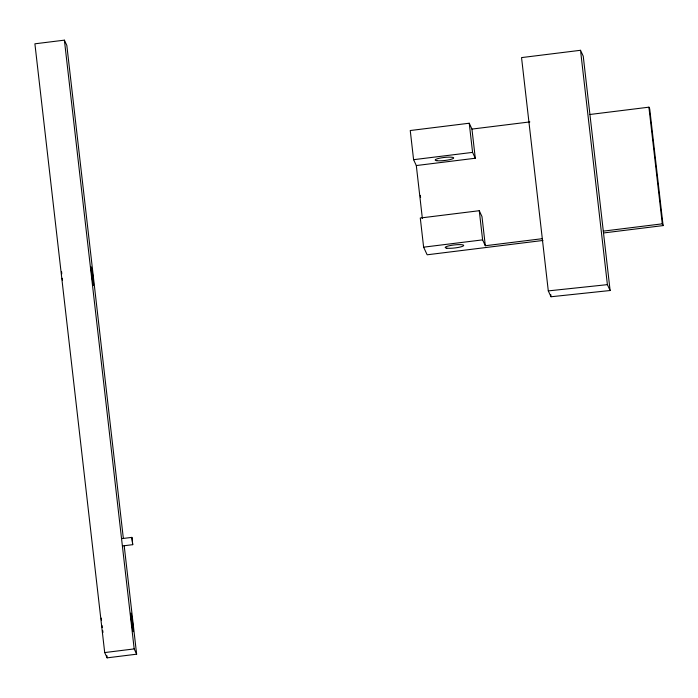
<?xml version="1.0" encoding="UTF-8"?>
<svg xmlns="http://www.w3.org/2000/svg" width="698" height="698" viewBox="0 0 698 698"><rect width="100%" height="100%" fill="white"/><g stroke="black" fill="none" stroke-linecap="round" stroke-linejoin="round"><path stroke-width="1.05" d="M122.159 538.586L131.887 537.381L132.725 544.676L122.996 545.88M132.725 544.676L131.887 537.381M123.337 538.289L66.834 45.431L64.391 40.152L34.9 43.808L104.7 652.569L107.134 657.848L136.633 654.192L124.209 545.871M580.527 50.291L521.546 57.594L548.296 290.892L551.001 296.755L610.113 290.516L583.24 56.163L580.527 50.291L607.4 284.644L610.113 290.516M416.305 165.548L475.294 158.245L471.953 129.086L469.239 123.223L410.25 130.526L413.591 159.685L416.305 165.548L422.369 218.474M471.953 129.086L529.869 121.914M589.932 114.481L648.913 107.178L649.725 108.94L663.1 225.594L603.569 232.958M413.591 159.685L472.581 152.382L475.294 158.245M542.172 238.699L485.319 245.74L481.978 216.572L479.273 210.709L420.283 218.012L423.625 247.171L427.15 254.796L542.957 240.461M423.625 247.171L482.615 239.868L485.319 245.74M603.299 231.134L662.289 223.831L663.1 225.594M104.7 652.569L134.191 648.913L136.633 654.192M548.296 290.892L607.4 284.644M648.913 107.178L662.289 223.831M550.757 294.6L551.001 296.755M469.239 123.223L472.581 152.382M479.273 210.709L482.615 239.868M420.336 195.388L420.589 197.551M64.391 40.152L134.191 648.913M106.89 655.675L107.134 657.848M62.419 280.195A9.301 0.497 82.9 0 1 62.192 278.275M61.756 273.913A9.301 0.497 82.9 0 1 61.633 271.81M102.99 632.397A9.301 0.497 82.9 0 1 102.667 630.407M102.248 627.476A9.301 0.497 82.9 0 1 102.004 625.513M101.463 620.217A9.301 0.497 82.9 0 1 101.332 618.114M446.833 248.174A9.301 1.536 -6.5 0 0 462.791 246.202A9.301 1.536 -6.5 0 0 453.796 244.989A9.301 1.536 -6.5 0 0 446.833 248.174M436.8 160.697A9.301 1.536 -6.5 0 0 452.766 158.725A9.301 1.536 -6.5 0 0 443.771 157.512A9.301 1.536 -6.5 0 0 436.8 160.697M91.255 270.266A9.301 0.497 82.9 0 0 93.41 285.203A9.301 0.497 82.9 0 0 92.424 272.805A9.301 0.497 82.9 0 0 91.255 270.266M130.954 616.57A9.301 0.497 82.9 0 0 133.109 631.507A9.301 0.497 82.9 0 0 132.131 619.109A9.301 0.497 82.9 0 0 130.954 616.57"/></g></svg>
